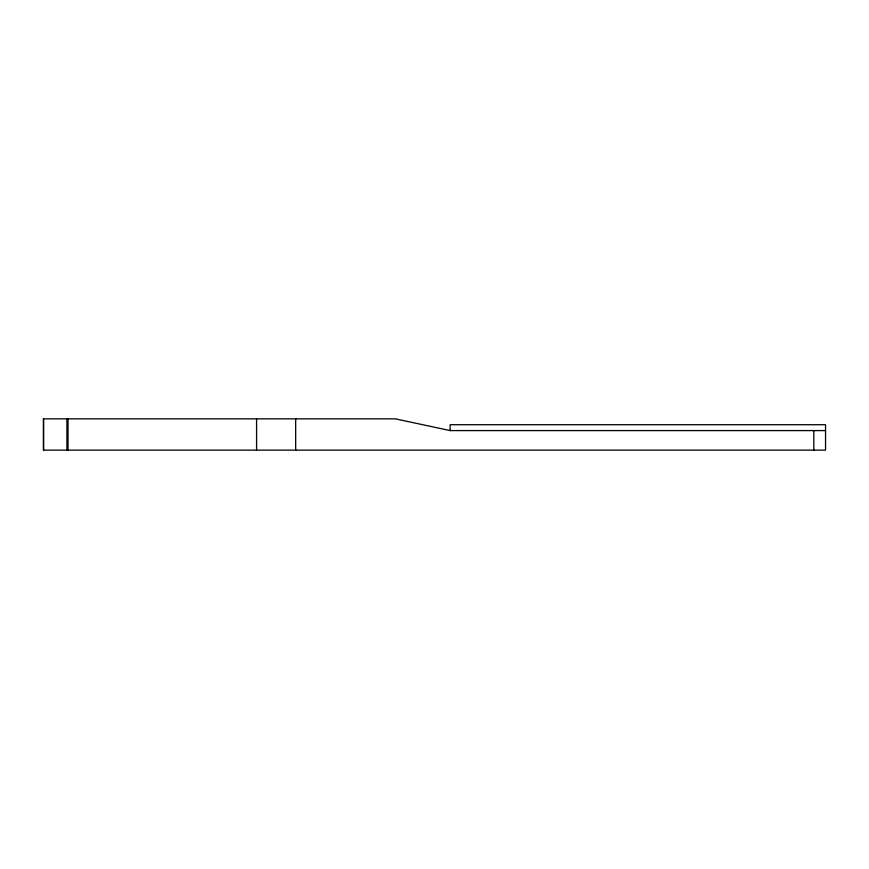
<?xml version="1.0" encoding="UTF-8"?>
<svg xmlns="http://www.w3.org/2000/svg" width="869" height="869" viewBox="0 0 869 869"><rect width="100%" height="100%" fill="white"/><g stroke="black" fill="none" stroke-linecap="round" stroke-linejoin="round"><path stroke-width="1.3" d="M450.142 430.589L450.142 424.724L825.55 424.724L825.55 450.142L43.45 450.142L43.45 418.858L395.395 418.858L450.142 430.589L825.55 430.589M813.818 430.589L813.818 450.142M295.677 418.858L295.677 450.142M256.572 418.858L256.572 450.142M68.021 418.858L68.021 450.142M66.913 418.858L66.913 450.142M43.569 418.858L43.569 450.142"/></g></svg>
